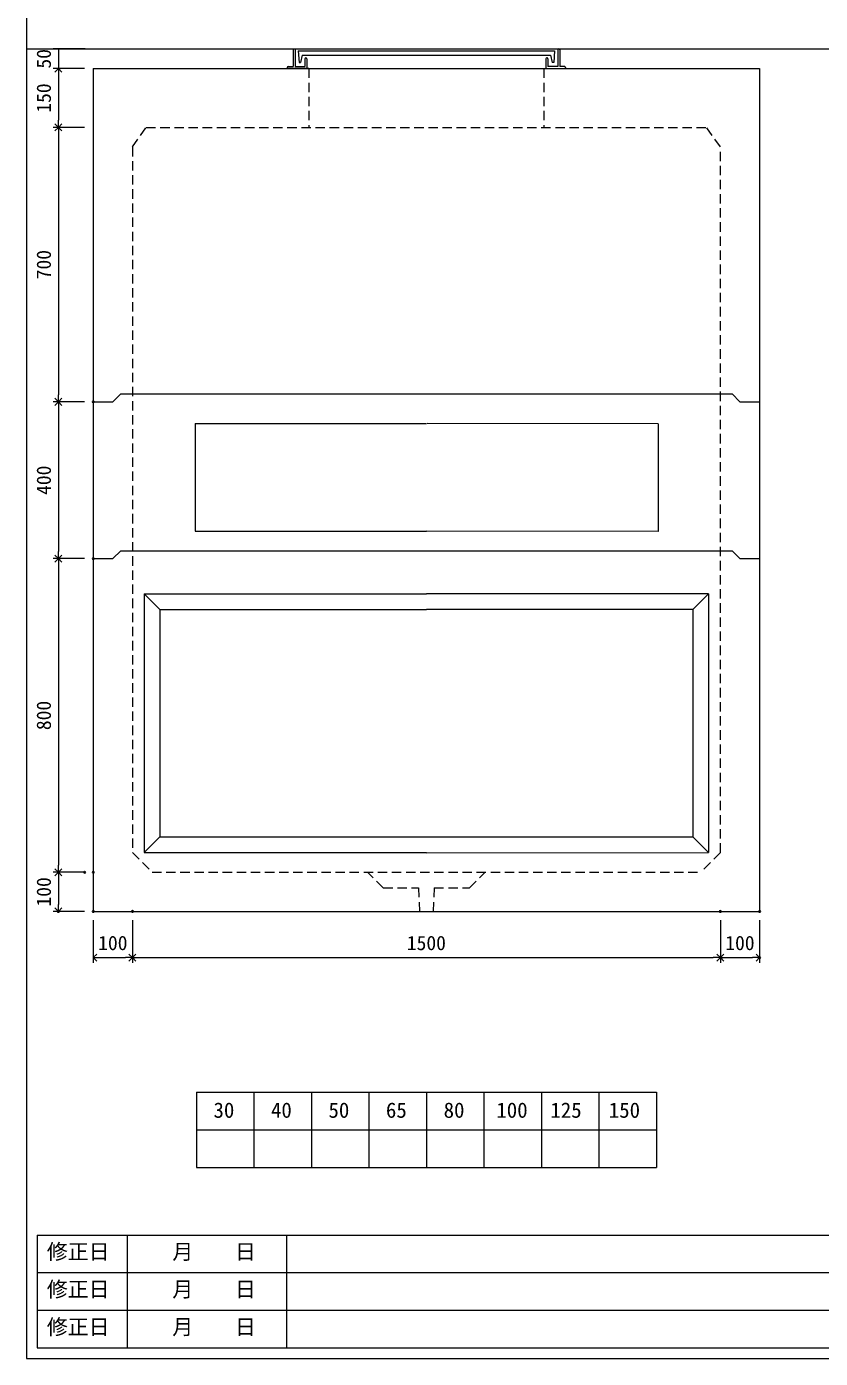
# Model space of a CAD drawing. Units: millimetres, scale not verified. Extents: x -6420 to 6420, y -3026 to 3027.
# Drawn here: x -1740 to 285, y -2673 to 724 of the extents above; entities that cross this region are included whole.
import ezdxf
from ezdxf.enums import TextEntityAlignment as Align

# ---------------------------------------------------------------- set-up
doc = ezdxf.new("R2010")
doc.units = ezdxf.units.MM
doc.header["$LTSCALE"] = 20
doc.header["$PDMODE"] = 32
doc.header["$PDSIZE"] = 4
doc.linetypes.add('DASHED1', pattern=[1.8, 1.2, -0.6])
doc.linetypes.add('USER2', pattern=[50.8, 31.75, -6.35, 6.35, -6.35])
doc.layers.add('0-1_Defpoints', color=7, linetype='Continuous')
for name, color, linetype, lineweight in [('0-2_waku', 7, 'Continuous', 18), ('0-3_gaikei', 7, 'Continuous', 18), ('0-4_kakure', 7, 'DASHED1', 5), ('0-5_sunpou', 7, 'Continuous', 5), ('0-8_uchigawa', 6, 'Continuous', 18), ('0-A_futa', 3, 'Continuous', 18), ('0-B_GL', 4, 'Continuous', 18), ('0-D_文字１', 7, 'Continuous', 18), ('1-2_uchigawa2', 6, 'USER2', 18)]:
    doc.layers.add(name, color=color, linetype=linetype, lineweight=lineweight)
doc.styles.add('ＭＳ ゴシック', font='')
doc.styles.get('ＭＳ ゴシック').set_extended_font_data('MS Gothic')

# ---------------------------------------------------------------- blocks, each defined once
blk = doc.blocks.new('_Open90')
at = {"layer": '0-5_sunpou'}
blk.add_line((0, 0), (-1, 0), dxfattribs=at)
blk.add_lwpolyline([(-0.5, 0.5), (0, 0), (-0.5, -0.5)], dxfattribs=at)
blk = doc.blocks.new('D60')
at = {"layer": '0-1_Defpoints'}
for p in [(1013.24, 1966.83), (924.21, 1166.83), (1013.24, 1166.83)]:
    blk.add_point(p, dxfattribs=at)
at = {"layer": '0-5_sunpou'}
for p, q in [((991.24, 1966.83), (911.21, 1966.83)), ((924.21, 1948.83), (924.21, 1184.83)), ((991.24, 1166.83), (911.21, 1166.83))]:
    blk.add_line(p, q, dxfattribs=at)
at = {"layer": '0-5_sunpou', "xscale": 18, "yscale": 18}
for p, rotation in [((924.21, 1966.83), 90), ((924.21, 1166.83), 270)]:
    blk.add_blockref('_Open90', p, dxfattribs=dict(at, rotation=rotation))
at = {"layer": '0-5_sunpou', "style": 'ＭＳ ゴシック'}
blk.add_text('800', height=36.66, rotation=90, dxfattribs=at).set_placement((916.21, 1529.33), align=Align.BOTTOM_LEFT)
blk = doc.blocks.new('D61')
at = {"layer": '0-1_Defpoints'}
for p in [(991.24, 1166.83), (924.21, 1066.83), (1013.24, 1066.83)]:
    blk.add_point(p, dxfattribs=at)
at = {"layer": '0-5_sunpou'}
for p, q in [((969.24, 1166.83), (911.21, 1166.83)), ((924.21, 1148.83), (924.21, 1084.83)), ((991.24, 1066.83), (911.21, 1066.83))]:
    blk.add_line(p, q, dxfattribs=at)
at = {"layer": '0-5_sunpou', "xscale": 18, "yscale": 18}
for p, rotation in [((924.21, 1166.83), 90), ((924.21, 1066.83), 270)]:
    blk.add_blockref('_Open90', p, dxfattribs=dict(at, rotation=rotation))
at = {"layer": '0-5_sunpou', "style": 'ＭＳ ゴシック'}
blk.add_text('100', height=36.66, rotation=90, dxfattribs=at).set_placement((916.21, 1079.33), align=Align.BOTTOM_LEFT)
blk = doc.blocks.new('D62')
at = {"layer": '0-1_Defpoints'}
for p in [(1013.24, 1066.83), (1113.24, 1066.83), (1113.24, 949.12)]:
    blk.add_point(p, dxfattribs=at)
at = {"layer": '0-5_sunpou'}
for p, q in [((1013.24, 1044.83), (1013.24, 936.12)), ((1113.24, 1044.83), (1113.24, 936.12)), ((1031.24, 949.12), (1095.24, 949.12))]:
    blk.add_line(p, q, dxfattribs=at)
at = {"layer": '0-5_sunpou', "xscale": 18, "yscale": 18, "rotation": 180}
blk.add_blockref('_Open90', (1013.24, 949.12), dxfattribs=at)
at = {"layer": '0-5_sunpou', "xscale": 18, "yscale": 18}
blk.add_blockref('_Open90', (1113.24, 949.12), dxfattribs=at)
at = {"layer": '0-5_sunpou', "style": 'ＭＳ ゴシック'}
blk.add_text('100', height=36.66, dxfattribs=at).set_placement((1025.74, 957.12), align=Align.BOTTOM_LEFT)
blk = doc.blocks.new('D63')
at = {"layer": '0-1_Defpoints'}
for p in [(1113.24, 1066.83), (2613.24, 1066.83), (2613.24, 949.12)]:
    blk.add_point(p, dxfattribs=at)
at = {"layer": '0-5_sunpou'}
for p, q in [((1113.24, 1044.83), (1113.24, 936.12)), ((2613.24, 1044.83), (2613.24, 936.12)), ((1131.24, 949.12), (2595.24, 949.12))]:
    blk.add_line(p, q, dxfattribs=at)
at = {"layer": '0-5_sunpou', "xscale": 18, "yscale": 18, "rotation": 180}
blk.add_blockref('_Open90', (1113.24, 949.12), dxfattribs=at)
at = {"layer": '0-5_sunpou', "xscale": 18, "yscale": 18}
blk.add_blockref('_Open90', (2613.24, 949.12), dxfattribs=at)
at = {"layer": '0-5_sunpou', "style": 'ＭＳ ゴシック'}
blk.add_text('1500', height=36.66, dxfattribs=at).set_placement((1813.24, 957.12), align=Align.BOTTOM_LEFT)
blk = doc.blocks.new('D64')
at = {"layer": '0-1_Defpoints'}
for p in [(2613.24, 1066.83), (2713.24, 1066.83), (2713.24, 949.12)]:
    blk.add_point(p, dxfattribs=at)
at = {"layer": '0-5_sunpou'}
for p, q in [((2613.24, 1044.83), (2613.24, 936.12)), ((2713.24, 1044.83), (2713.24, 936.12)), ((2631.24, 949.12), (2695.24, 949.12))]:
    blk.add_line(p, q, dxfattribs=at)
at = {"layer": '0-5_sunpou', "xscale": 18, "yscale": 18, "rotation": 180}
blk.add_blockref('_Open90', (2613.24, 949.12), dxfattribs=at)
at = {"layer": '0-5_sunpou', "xscale": 18, "yscale": 18}
blk.add_blockref('_Open90', (2713.24, 949.12), dxfattribs=at)
at = {"layer": '0-5_sunpou', "style": 'ＭＳ ゴシック'}
blk.add_text('100', height=36.66, dxfattribs=at).set_placement((2625.74, 957.12), align=Align.BOTTOM_LEFT)
blk = doc.blocks.new('D53')
at = {"layer": '0-1_Defpoints'}
for p in [(1013.24, 2366.83), (924.21, 1966.83), (1013.24, 1966.83)]:
    blk.add_point(p, dxfattribs=at)
at = {"layer": '0-5_sunpou'}
for p, q in [((991.24, 2366.83), (911.21, 2366.83)), ((924.21, 2348.83), (924.21, 1984.83)), ((991.24, 1966.83), (911.21, 1966.83))]:
    blk.add_line(p, q, dxfattribs=at)
at = {"layer": '0-5_sunpou', "xscale": 18, "yscale": 18}
for p, rotation in [((924.21, 2366.83), 90), ((924.21, 1966.83), 270)]:
    blk.add_blockref('_Open90', p, dxfattribs=dict(at, rotation=rotation))
at = {"layer": '0-5_sunpou', "style": 'ＭＳ ゴシック'}
blk.add_text('400', height=36.66, rotation=90, dxfattribs=at).set_placement((916.21, 2129.33), align=Align.BOTTOM_LEFT)
blk = doc.blocks.new('_Open90_44')
at = {"layer": '0-5_sunpou'}
blk.add_line((0, 0), (-1, 0), dxfattribs=at)
blk.add_lwpolyline([(-0.5, 0.5), (0, 0), (-0.5, -0.5)], dxfattribs=at)
blk = doc.blocks.new('150')
at = {"layer": '0-5_sunpou'}
blk.add_line((8, 57), (8, -57), dxfattribs=at)
at = {"layer": '0-5_sunpou', "xscale": 18, "yscale": 18}
for p, rotation in [((8, 75), 90), ((8, -75), 270)]:
    blk.add_blockref('_Open90_44', p, dxfattribs=dict(at, rotation=rotation))
at = {"layer": '0-5_sunpou', "style": 'ＭＳ ゴシック'}
blk.add_text('150', height=36.66, rotation=90, dxfattribs=at).set_placement((0, -37.5), align=Align.BOTTOM_LEFT)
blk = doc.blocks.new('50')
at = {"layer": '0-5_sunpou'}
for p, q in [((57.6, 33.33), (-23.42, 33.33)), ((-10.42, 33.33), (-10.42, -16.67)), ((34.61, -16.67), (-23.42, -16.67)), ((56.61, -16.67), (-23.42, -16.67))]:
    blk.add_line(p, q, dxfattribs=at)
blk.add_point((-10.42, -16.67), dxfattribs=at)
at = {"layer": '0-5_sunpou', "style": 'ＭＳ ゴシック'}
blk.add_text('50', height=36.66, rotation=90, dxfattribs=at).set_placement((-18.42, -16.67), align=Align.BOTTOM_LEFT)
blk = doc.blocks.new('700')
at = {"layer": '0-5_sunpou'}
for p, q in [((75.03, 350), (-5, 350)), ((8, 332), (8, -332))]:
    blk.add_line(p, q, dxfattribs=at)
at = {"layer": '0-5_sunpou', "xscale": 18, "yscale": 18}
for p, rotation in [((8, 350), 90), ((8, -350), 270)]:
    blk.add_blockref('_Open90_44', p, dxfattribs=dict(at, rotation=rotation))
at = {"layer": '0-5_sunpou', "style": 'ＭＳ ゴシック'}
blk.add_text('700', height=36.66, rotation=90, dxfattribs=at).set_placement((0, -37.5), align=Align.BOTTOM_LEFT)

msp = doc.modelspace()

# ---------------------------------------------------------------- linework, layer by layer
at = {"layer": '0-2_waku'}
for p, q in [((-1740, 3026.61), (-1740, -2673.39)), ((-1306.67, -1994.39), (-1306.67, -2186.39)), ((-1306.67, -1994.39), (-1306.67, -2186.39)), ((-1306.67, -1994.39), (-1306.67, -2186.39)), ((-1306.67, -1994.39), (-1306.67, -2186.39)), ((-1306.67, -1994.39), (-133.33, -1994.39)), ((-1160, -1994.39), (-1160, -2186.39)), ((-1013.33, -1994.39), (-1013.33, -2186.39)), ((-1013.33, -1994.39), (-1013.33, -2186.39)), ((-866.67, -1994.39), (-866.67, -2186.39)), ((-720, -1994.39), (-720, -2186.39)), ((-573.33, -1994.39), (-573.33, -2186.39)), ((-426.67, -1994.39), (-426.67, -2186.39)), ((-280, -1994.39), (-280, -2186.39)), ((-133.33, -1994.39), (-133.33, -2186.39)), ((-1306.67, -2090.39), (-133.33, -2090.39)), ((-1306.67, -2186.39), (-133.33, -2186.39)), ((-1306.67, -2186.39), (-133.33, -2186.39)), ((-1713.33, -2358.72), (-1713.33, -2646.72)), ((-1713.33, -2358.72), (-1713.33, -2646.72)), ((-1713.33, -2358.72), (-1713.33, -2646.72)), ((-1713.33, -2358.72), (-1713.33, -2646.72)), ((-1713.33, -2358.72), (-1713.33, -2646.72)), ((-1713.33, -2358.72), (990.67, -2358.72)), ((-1483.33, -2358.72), (-1483.33, -2646.72)), ((-1076.67, -2358.72), (-1076.67, -2646.72)), ((-1076.67, -2358.72), (-1076.67, -2646.72)), ((-1713.33, -2454.72), (990.67, -2454.72)), ((-1713.33, -2550.72), (606.67, -2550.72)), ((-1713.33, -2646.72), (990.67, -2646.72)), ((-1740, -2673.39), (6420, -2673.39))]:
    msp.add_line(p, q, dxfattribs=at)
at = {"layer": '0-3_gaikei'}
for p, q in [((-1570, 616.61), (-1570, -1533.39)), ((-1570, 616.61), (130, 616.61)), ((130, 616.61), (130, -1533.39)), ((-1570, -233.39), (-1520, -233.39)), ((-1570, -233.39), (-1520, -233.39)), ((-1570, -233.39), (-1520, -233.39)), ((-1570, -233.39), (-1520, -233.39)), ((-1500, -213.39), (-1520, -233.39)), ((-1500, -213.39), (60, -213.39)), ((60, -213.39), (80, -233.39)), ((80, -233.39), (130, -233.39)), ((-1570, -633.39), (-1520, -633.39)), ((-1500, -613.39), (-1520, -633.39)), ((-1500, -613.39), (60, -613.39)), ((60, -613.39), (80, -633.39)), ((80, -633.39), (130, -633.39)), ((-1570, -1533.39), (130, -1533.39))]:
    msp.add_line(p, q, dxfattribs=at)
at = {"layer": '0-4_kakure'}
for p, q in [((-1020, 616.61), (-1020, 466.61)), ((-420, 616.61), (-420, 466.61)), ((-1470, 416.61), (-1435, 466.61)), ((-1435, 466.61), (-5, 466.61)), ((30, 416.61), (-5, 466.61)), ((-1470, 416.61), (-1470, -1383.39)), ((30, -1383.39), (30, 416.61)), ((-1470, -1383.39), (-1420, -1433.39)), ((30, -1383.39), (-20, -1433.39)), ((-1420, -1433.39), (-20, -1433.39)), ((-830, -1473.39), (-870, -1433.39)), ((-830, -1473.39), (-740, -1473.39)), ((-740, -1473.39), (-737.5, -1533.39)), ((-700, -1473.39), (-702.5, -1533.39))]:
    msp.add_line(p, q, dxfattribs=at)
msp.add_lwpolyline([(-700, -1473.39), (-610, -1473.39), (-570, -1433.39)], dxfattribs=at)
at = {"layer": '0-8_uchigawa'}
for p, q in [((-1440, -723.39), (-720, -723.39)), ((-1440, -723.39), (-1440, -1383.39)), ((-1400, -763.39), (-1440, -723.39)), ((0, -723.39), (-720, -723.39)), ((-40, -763.39), (0, -723.39)), ((0, -723.39), (0, -1383.39)), ((0, -723.39), (0, -1383.39)), ((-1400, -763.39), (-1400, -1343.39)), ((-1400, -763.39), (-720, -763.39)), ((-1400, -763.39), (-720, -763.39)), ((-40, -763.39), (-720, -763.39)), ((-40, -763.39), (-40, -1343.39)), ((-1400, -1343.39), (-1440, -1383.39)), ((-1400, -1343.39), (-720, -1343.39)), ((-1440, -1383.39), (-720, -1383.39)), ((-719.31, -1384.08), (0, -1383.39))]:
    msp.add_line(p, q, dxfattribs=at)
msp.add_lwpolyline([(-720, -1343.39), (-40, -1343.39), (0, -1383.39)], dxfattribs=at)
at = {"layer": '0-A_futa'}
for p, q in [((-1060, 664.61), (-1060, 621.61)), ((-1058, 666.61), (-1055, 666.61)), ((-1055, 666.61), (-1055, 621.61)), ((-1047.19, 662.11), (-392.86, 662.11)), ((-1047.19, 662.11), (-1044.7, 632.11)), ((-1036.67, 651.11), (-1040.99, 632.11)), ((-1036.67, 651.11), (-403.33, 651.11)), ((-403.33, 651.11), (-399.01, 632.11)), ((-392.86, 662.11), (-395.11, 632.11)), ((-385, 666.61), (-382, 666.61)), ((-385, 666.61), (-385, 621.61)), ((-380, 664.61), (-380, 621.61)), ((-1075, 619.61), (-1075, 618.61)), ((-1073, 621.61), (-1060, 621.61)), ((-1020, 616.61), (-1073, 616.61)), ((-1055, 621.61), (-1030, 621.61)), ((-1044.7, 632.11), (-1040.99, 632.11)), ((-1030, 641.61), (-1030, 621.61)), ((-1028, 643.61), (-1027, 643.61)), ((-1025, 641.61), (-1025, 616.61)), ((-415, 641.61), (-415, 616.61)), ((-415, 616.61), (-367, 616.61)), ((-412, 643.61), (-413, 643.61)), ((-410, 641.61), (-410, 621.61)), ((-385, 621.61), (-410, 621.61)), ((-395.11, 632.11), (-399.01, 632.11)), ((-367, 621.61), (-380, 621.61)), ((-365, 619.61), (-365, 618.61))]:
    msp.add_line(p, q, dxfattribs=at)
for centre, start, end in [((-1058, 664.61), 90, 180), ((-382, 664.61), 0, 90), ((-1073, 619.61), 90, 180), ((-1073, 618.61), 180, 270), ((-1028, 641.61), 90, 180), ((-1027, 641.61), 0, 90), ((-413, 641.61), 90, 180), ((-412, 641.61), 0, 90), ((-367, 619.61), 0, 90), ((-367, 618.61), 270, 0)]:
    msp.add_arc(centre, 2, start, end, dxfattribs=at)
at = {"layer": '0-B_GL'}
msp.add_line((-1740, 666.61), (6420, 666.61), dxfattribs=at)
at = {"layer": '1-2_uchigawa2'}
for p, q in [((-1310, -288.39), (-720, -288.39)), ((-1310, -288.39), (-1310, -563.39)), ((-128.45, -289.26), (-718.45, -288.39)), ((-128.45, -289.26), (-128.85, -564.26)), ((-1310, -563.39), (-719.47, -563.39)), ((-128.85, -564.26), (-719.39, -563.39))]:
    msp.add_line(p, q, dxfattribs=at)

# ---------------------------------------------------------------- block references
at = {"layer": '0-5_sunpou'}
for name, p in [('50', (-1648.61, 633.28)), ('150', (-1667.03, 541.61)), ('700', (-1667.03, 116.61)), ('D53', (-2583.24, -2600.22)), ('D60', (-2583.24, -2600.22)), ('D61', (-2583.24, -2600.22)), ('D62', (-2583.24, -2600.22)), ('D63', (-2583.24, -2600.22)), ('D64', (-2583.24, -2600.22))]:
    msp.add_blockref(name, p, dxfattribs=at)

# ---------------------------------------------------------------- texts
at = {"layer": '0-D_文字１', "style": 'ＭＳ ゴシック'}
for s, p in [('30', (-1263.27, -2071.48)), ('40', (-1116.6, -2071.48)), ('50', (-969.93, -2071.48)), ('65', (-823.27, -2071.48)), ('80', (-676.06, -2071.48)), ('100', (-541.56, -2071.48)), ('125', (-403.71, -2071.48)), ('150', (-254.69, -2071.48)), ('修正日', (-1688.47, -2432.45)), ('\u3000\u3000月\u3000\u3000日', (-1474.93, -2432.45)), ('修正日', (-1688.47, -2528.45)), ('\u3000\u3000月\u3000\u3000日', (-1474.93, -2528.45)), ('修正日', (-1688.47, -2624.45)), ('\u3000\u3000月\u3000\u3000日', (-1474.93, -2624.45))]:
    msp.add_text(s, height=39.1, dxfattribs=at).set_placement(p, align=Align.BOTTOM_LEFT)

doc.saveas('drawing.dxf')
